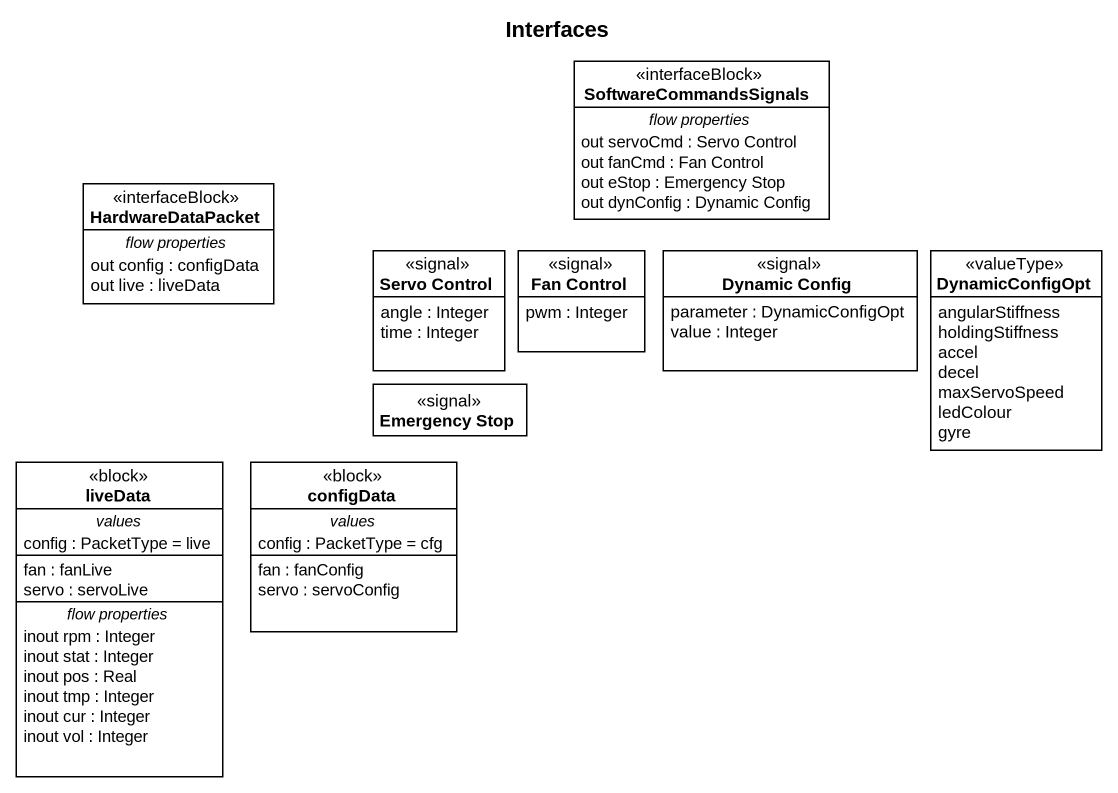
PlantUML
@startuml
title Interfaces
hide circle
hide empty members
class SoftwareCommandsSignals <<interfaceBlock>> {
  -- flow properties --
  out servoCmd : Servo Control
  out fanCmd : Fan Control
  out eStop : Emergency Stop
  out dynConfig : Dynamic Config
}
class HardwareDataPacket <<interfaceBlock>> {
  -- flow properties --
  out config : configData
  out live : liveData
}
class "Servo Control" as Servo_Control <<signal>> {
  angle : Integer
  time : Integer
}
class "Fan Control" as Fan_Control <<signal>> {
  pwm : Integer
}
class "Dynamic Config" as Dynamic_Config <<signal>> {
  parameter : DynamicConfigOpt
  value : Integer
}
enum DynamicConfigOpt <<valueType>> {
  angularStiffness
  holdingStiffness
  accel
  decel
  maxServoSpeed
  ledColour
  gyre
}
class "Emergency Stop" as Emergency_Stop <<signal>>
class liveData <<block>> {
  -- values --
  config : PacketType = live
  --
  fan : fanLive
  servo : servoLive
  -- flow properties --
  inout rpm : Integer
  inout stat : Integer
  inout pos : Real
  inout tmp : Integer
  inout cur : Integer
  inout vol : Integer
}
class configData <<block>> {
  -- values --
  config : PacketType = cfg
  --
  fan : fanConfig
  servo : servoConfig
}
@enduml
